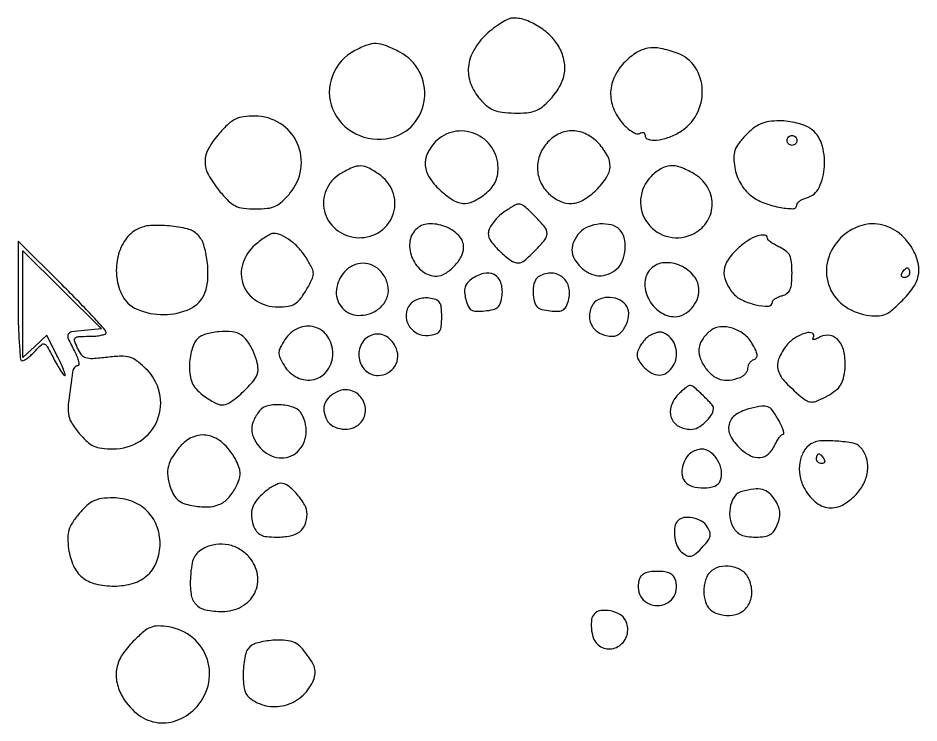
# Model space of a CAD drawing. Extents: x 51 to 339, y 24 to 342.
# Drawn here: x 93 to 276.9, y 198 to 342 of the extents above; entities that cross this region are included whole.
import ezdxf

# ---------------------------------------------------------------- set-up
doc = ezdxf.new("R2010")
doc.units = 0

msp = doc.modelspace()

# ---------------------------------------------------------------- linework, layer by layer
for points in [[(188.571202, 338.631923, 0.072059), (186.025184, 335.423513, 0.108715), (184.939601, 332.038537, 0.114765), (185.399756, 328.6448, 0.086985), (187.327423, 325.405737, 0.043346), (188.728246, 324.037055, 0.076511), (190.116661, 323.215274, 0.065591), (191.833544, 322.775578, 0.024575), (194.317493, 322.599973, 0.023644), (196.846903, 322.665353, 0.068049), (198.560151, 323.028745, 0.079145), (199.964087, 323.800937, 0.040576), (201.448928, 325.161986, 0.051201), (203.482299, 327.862172, 0.087266), (204.498365, 330.489244, 0.095635), (204.509641, 333.132336, 0.072835), (203.564449, 335.875369, 0.075186), (201.904678, 338.164555, 0.054557), (199.461948, 340.157574, 0.055506), (196.706496, 341.53809, 0.088621), (194.120862, 342, 0.108337), (193.125108, 341.781684, 0.028461), (191.674536, 341.010627, 0.027527), (190.083678, 339.921055, 0.025149)], [(161.758044, 335.343211, 0.180768), (157.16828, 330.196079, 0.19119), (157.217408, 323.443727, 0.183386), (161.92919, 318.364002, 0.170736), (168.991276, 317.498084, 0.162173), (173.716719, 320.316228, 0.151776), (175.964475, 325.484403, 0.148889), (174.905583, 331.092632, 0.155442), (170.911384, 335.045208, 0.021688), (167.993578, 336.377643, 0.088344), (166.093083, 336.780288, 0.098814), (164.281309, 336.479638, 0.030878)], [(216.923077, 333.076923, 0.081867), (214.806907, 330.125405, 0.10444), (213.978849, 326.889671, 0.105032), (214.531431, 323.609405, 0.083611), (216.39063, 320.528928, 0.033159), (217.387222, 319.513723, 0.047202), (218.40489, 318.765438, 0.057241), (219.299236, 318.360315, 0.219567), (219.89063, 318.432406, -0.07242), (220.315065, 318.616367, -0.148341), (220.674123, 318.605544, -0.188745), (220.911226, 318.406738, -0.125636), (221, 318.059017, 0.332186), (221.619586, 317.229337, 0.094588), (223.322228, 317.059685, 0.063267), (225.666246, 317.573197, 0.04792), (228.053325, 318.690571, 0.137652), (231.522911, 322.314463, 0.130694), (232.68864, 327.289823, 0.13885), (231.213284, 331.964652, 0.161939), (227.572536, 334.83761, 0.038052), (224.174036, 335.781499, 0.089914), (221.555364, 335.822083, 0.100263), (219.266945, 334.951019, 0.055516)], [(134.103592, 318.465204, 0.05043), (131.87879, 315.347244, 0.129812), (131.170748, 312.694231, 0.126724), (131.858032, 309.996775, 0.046982), (134.072804, 306.727844, 0.023356), (135.922604, 304.685949, 0.080665), (137.363513, 303.641896, 0.086905), (139.001777, 303.148238, 0.029834), (141.48391, 303, 0.028504), (143.887869, 303.137158, 0.078463), (145.519235, 303.589691, 0.080321), (146.909937, 304.515806, 0.030884), (148.515797, 306.201143, 0.138829), (150.746929, 311.149181, 0.144431), (150.004593, 316.449142, 0.145556), (146.513613, 320.468832, 0.141541), (141.353592, 321.982723, 0.033179), (139.033747, 321.838317, 0.08098), (137.398012, 321.349997, 0.074669), (135.924376, 320.340144, 0.025111)], [(241.548101, 318.050207, 0.027443), (240.078559, 316.337422, 0.081554), (239.350767, 314.977837, 0.087652), (239.123708, 313.514002, 0.034991), (239.308673, 311.485295, 0.045525), (239.733935, 309.832679, 0.044219), (240.454214, 308.267234, 0.044995), (241.423666, 306.878805, 0.051247), (242.588572, 305.75167, 0.073712), (245.060715, 304.338319, 0.04337), (248.333839, 303.377544, 0.045397), (251.197608, 303.066769, 0.419309), (252, 303.855348, -0.177104), (252.141415, 304.242068, -0.061491), (252.583963, 304.651727, -0.051753), (253.227144, 305.020486, -0.04037), (253.98796, 305.2866, 0.220881), (256.532963, 307.389474, 0.098481), (257.629968, 311.70139, 0.091527), (257.019355, 316.381105, 0.163301), (254.737573, 319.471258, 0.064951), (253.612872, 320.058639, 0.02814), (251.994566, 320.550932, 0.027262), (250.190764, 320.887622, 0.032517), (248.464585, 321, 0.033627), (246.290319, 320.853608, 0.06727), (244.632642, 320.396986, 0.067317), (243.156394, 319.516965, 0.033718)], [(178.174314, 316.685549, 0.080554), (176.548319, 314.274992, 0.132664), (176.13771, 311.866751, 0.12102), (176.990896, 309.42206, 0.060772), (179.105755, 306.90121, 0.042638), (181.669657, 304.886029, 0.123537), (183.785013, 304.149436, 0.134779), (185.883345, 304.528432, 0.055026), (188.365141, 306.07258, 0.044621), (189.576769, 307.214295, 0.066719), (190.388235, 308.419256, 0.067642), (190.846639, 309.782618, 0.047355), (191, 311.398266, 0.150144), (189.713902, 315.584607, 0.146959), (186.290135, 318.369419, 0.14906), (181.937817, 318.784462, 0.155163)], [(201.174314, 316.685549, 0.093671), (199.580556, 314.18473, 0.098801), (199.048892, 311.322074, 0.100609), (199.658289, 308.51632, 0.100888), (201.314451, 306.174314, 0.079638), (203.689917, 304.565688, 0.128921), (206.076544, 304.131691, 0.117798), (208.522602, 304.918098, 0.060027), (211.076923, 306.923077, 0.05165), (213.13259, 309.453782, 0.133052), (213.854968, 311.674967, 0.140262), (213.341131, 313.881187, 0.060042), (211.547749, 316.353977, 0.086413), (209.066725, 318.243939, 0.112126), (206.308526, 318.963733, 0.115917), (203.579054, 318.413706, 0.097041)], [(252, 317, -0.099038), (251.923658, 316.618362, -0.097945), (251.70625, 316.29375, -0.097945), (251.381638, 316.076342, -0.099038), (251, 316, -0.099038), (250.618362, 316.076342, -0.097945), (250.29375, 316.29375, -0.097945), (250.076342, 316.618362, -0.099038), (250, 317, -0.099038), (250.076342, 317.381638, -0.097945), (250.29375, 317.70625, -0.097945), (250.618362, 317.923658, -0.099038), (251, 318, -0.099038), (251.381638, 317.923658, -0.097945), (251.70625, 317.70625, -0.097945), (251.923658, 317.381638, -0.099038)], [(158.776697, 310.168369, 0.156032), (155.905246, 306.873394, 0.163293), (155.546586, 302.589517, 0.160275), (157.850453, 298.898793, 0.150269), (161.958291, 297.178481, 0.157221), (166.492856, 298.162054, 0.167244), (169.463294, 301.590866, 0.170064), (169.667751, 306.07483, 0.162102), (167.040493, 309.811942, 0.033204), (164.711887, 311.30534, 0.115704), (163.003465, 311.78458, 0.114884), (161.253232, 311.455843, 0.032506)], [(222.25, 309.654389, 0.180997), (220.093816, 304.98904, 0.182514), (221.540445, 300.074001, 0.180008), (225.89857, 297.297183, 0.177451), (231.042823, 298.022918, 0.132771), (233.740473, 300.563365, 0.141856), (234.704384, 304.052056, 0.137948), (233.662292, 307.590269, 0.123116), (230.89291, 310.25, 0.039784), (228.199786, 311.520106, 0.107906), (226.122806, 311.825889, 0.121159), (224.254399, 311.227495, 0.057227)], [(191.634859, 301.92742, 0.039327), (190.626684, 300.997336, 0.039053), (189.77399, 299.918801, 0.041892), (189.184353, 298.85767, 0.10626), (189, 298, 0.163874), (189.525977, 296.43828, 0.037637), (191.396607, 294.326685, 0.037868), (193.56967, 292.51522, 0.156047), (195.180313, 292, 0.180864), (196.409403, 292.459633, 0.021236), (198.569777, 294.505519, 0.021556), (200.547455, 296.728632, 0.172669), (201, 298, 0.172669), (200.547455, 299.271368, 0.021556), (198.569777, 301.494481, 0.021236), (196.409403, 303.540367, 0.180864), (195.180313, 304, 0.115085), (194.676049, 303.882376, 0.017671), (193.763215, 303.39118, 0.018949), (192.710414, 302.720972, 0.015434)], [(174.2, 298.8, 0.176989), (172.959598, 296.131012, 0.127561), (173.517074, 292.864836, 0.125221), (175.606409, 290.238175, 0.168271), (178.474666, 289.299489, 0.136575), (180.209151, 289.814454, 0.063133), (182.044482, 291.317461, 0.062616), (183.468545, 293.256508, 0.122489), (183.966731, 295.095012, 0.201834), (182.978082, 297.588624, 0.108533), (180.161128, 299.429363, 0.105516), (176.765218, 299.950679, 0.183899)], [(207.654988, 298.171259, 0.072205), (206.460268, 296.392319, 0.118728), (206.082684, 294.628544, 0.118637), (206.549458, 292.88531, 0.072025), (207.833333, 291.166667, 0.07924), (209.600577, 289.885575, 0.104898), (211.515965, 289.375901, 0.107024), (213.444215, 289.691432, 0.085318), (215.25, 290.78781, 0.121533), (216.419275, 292.450023, 0.075799), (216.941336, 294.786309, 0.077118), (216.74096, 297.127076, 0.137372), (215.8, 298.8, 0.137901), (214.11011, 299.748198, 0.078735), (211.759815, 299.936874, 0.076507), (209.3936, 299.383445, 0.113675)], [(260.923077, 297.076923, 0.131132), (258.308793, 292.559532, 0.148252), (258.461213, 287.565869, 0.146487), (261.369904, 283.454954, 0.12724), (266.223464, 281.339703, 0.036166), (268.404985, 281.152564, 0.099776), (269.913989, 281.435927, 0.081478), (271.367982, 282.321608, 0.018925), (273.473464, 284.273464, 0.04265), (275.690026, 286.904258, 0.09514), (276.765178, 289.278631, 0.109155), (276.808256, 291.666918, 0.068435), (275.88296, 294.315741, 0.102074), (272.937601, 297.986649, 0.127855), (268.995564, 299.82733, 0.131632), (264.744406, 299.489763, 0.111559)], [(117.364082, 298.885174, 0.126268), (114.918459, 296.72848, 0.08896), (113.418451, 293.364444, 0.082392), (113.113176, 289.436899, 0.085378), (114.103089, 285.67309, 0.186434), (117.322558, 282.522199, 0.104442), (122.768495, 281.430343, 0.105827), (128.134394, 282.636642, 0.195077), (131.147051, 285.84802, 0.079719), (131.75503, 288.71361, 0.043186), (131.62373, 292.323628, 0.043167), (130.907232, 295.702551, 0.123158), (129.679768, 297.748803, 0.136311), (127.601527, 298.92345, 0.03789), (123.876976, 299.554181, 0.038713), (120.015034, 299.610659, 0.10254)], [(141.389097, 295.658264, 0.139195), (138.870178, 291.845408, 0.166627), (138.968729, 287.564392, 0.166995), (141.671373, 284.250649, 0.139823), (146.056212, 283, 0.033864), (148.139317, 283.141246, 0.099807), (149.488964, 283.610114, 0.096252), (150.57913, 284.576386, 0.030163), (151.804877, 286.393864, 0.015828), (153.001072, 288.576256, 0.111985), (153.294367, 289.740921, 0.12262), (153.041293, 290.870703, 0.020501), (151.957164, 292.830042, 0.045482), (150.460958, 294.851046, 0.048808), (148.655951, 296.516051, 0.053944), (146.790022, 297.633916, 0.108414), (145.121505, 298, 0.121062), (144.571278, 297.864795, 0.019609), (143.608494, 297.312115, 0.020653), (142.505461, 296.55485, 0.016861)], [(93, 284.229151, 0.006478), (93.060757, 279.540082, 0.010769), (93.248222, 275.592313, 0.00458), (93.505144, 272.311419, 0.388866), (93.845012, 272, 0.137806), (94.284832, 272.123566, 0.025433), (94.987223, 272.602683, 0.025587), (95.773943, 273.266196, 0.020859), (96.546777, 274.051688, -0.023291), (97.776667, 275.289627, -0.290058), (98.39919, 275.401279, -0.170934), (98.979807, 274.886101, -0.008108), (100.225654, 272.551688, 0.010343), (100.959888, 271.190594, 0.01574), (101.658358, 270.043308, 0.010336), (102.276494, 269.137869, 0.242363), (102.544214, 269, 0.513116), (102.659339, 269.160368, 0.011411), (102.279655, 270.205823, 0.016123), (101.71435, 271.530225, 0.009019), (100.946468, 273.10493), (98.852289, 277.209861), (96.426145, 274.930616), (94, 272.651372), (94, 283.552226), (94, 294.45308), (102.035501, 286.47654), (110.071002, 278.5), (106.535501, 278.189635, 0.013439), (103.898436, 277.886534, 0.251823), (103.248106, 277.407671, 0.222955), (103.244745, 276.561914, 0.010622), (104.52568, 273.95034, -0.021766), (105.050024, 272.818182, -0.042017), (105.350857, 271.866662, -0.064573), (105.412087, 271.212032, -0.403795), (105.192347, 271, 0.135807), (104.850483, 270.9054, 0.084266), (104.532097, 270.632812, 0.073386), (104.284878, 270.227861, 0.064267), (104.150963, 269.75, 0.004982), (103.314813, 263.589863, 0.058055), (103.293059, 261.164399, 0.111625), (103.894241, 259.405465, 0.036976), (105.501123, 257.181035, 0.031209), (107.084427, 255.521528, 0.078801), (108.468035, 254.59669, 0.078013), (110.078414, 254.14018, 0.03014), (112.401802, 254, 0.143926), (117.907383, 255.61832, 0.155073), (121.469093, 259.922189, 0.155345), (121.889427, 265.486458, 0.144489), (119.044404, 270.457459, 0.029275), (117.210874, 272.018981, 0.092363), (115.772116, 272.736684, 0.080449), (114.062109, 272.939338, 0.018826), (111.176332, 272.70729, -0.012563), (108.249651, 272.435023, -0.091876), (106.857277, 272.596701, -0.155587), (105.959704, 273.220745, -0.05682), (105.153368, 274.56274, -0.024832), (104.559198, 276.059588, -0.281938), (104.693134, 276.654647, -0.190502), (105.346674, 276.949092, -0.011703), (107.521439, 277, 0.020886), (108.854703, 277.055717, 0.033649), (109.978173, 277.226437, 0.036814), (110.793876, 277.471339, 0.310851), (111, 277.770849, 0.186537), (110.804494, 278.276656, 0.002204), (108.35625, 280.946763, 0.006287), (105.44968, 284.010619, 0.004022), (102, 287.5), (93, 296.458301)], [(239.927338, 294.932124, 0.055549), (237.946927, 292.620832, 0.121499), (237.140336, 290.449379, 0.130462), (237.462085, 288.255413, 0.069006), (238.89279, 285.884071, 0.113088), (240.736439, 284.438618, 0.0529), (243.618402, 283.43858, 0.061722), (246.18297, 283.168283, 0.40887), (247, 284.000386, -0.198623), (247.136765, 284.331086, -0.053522), (247.5875, 284.695256, -0.045546), (248.234302, 285.033304, -0.033711), (249, 285.289749, 0.096675), (249.986926, 285.7647, 0.131346), (250.596721, 286.53706, 0.081402), (250.912545, 287.801976, 0.020561), (251, 289.927819, 0.023292), (250.896591, 292.146496, 0.087967), (250.528917, 293.482104, 0.117131), (249.78854, 294.40271, 0.058255), (248.5, 295.181954, -0.020807), (247.54246, 295.66731, -0.02911), (246.734375, 296.184067, -0.0289), (246.143893, 296.666404, -0.210029), (246, 296.993848, 0.377777), (245.4188, 297.653304, 0.113808), (243.973882, 297.50737, 0.063297), (241.949185, 296.520015, 0.042829)], [(159.654988, 290.171259, 0.153237), (157.995868, 286.567482, 0.19765), (158.93404, 283.081861, 0.202689), (162.022621, 281.323115, 0.158563), (165.8431, 282.084948, 0.102737), (167.651659, 283.658705, 0.122954), (168.53955, 285.728273, 0.120883), (168.357423, 287.999835, 0.097178), (167.147947, 290.140178, 0.102067), (165.452485, 291.454052, 0.113406), (163.438923, 291.925502, 0.112244), (161.405363, 291.47203, 0.098384)], [(222.2, 290.8, 0.185001), (220.97198, 288.046666, 0.131112), (221.674608, 284.702125, 0.122832), (224.011683, 281.995444, 0.154744), (227.151078, 281, 0.124992), (228.882068, 281.439589, 0.08602), (230.477337, 282.700875, 0.082627), (231.607582, 284.482627, 0.100439), (232, 286.416441, 0.170027), (230.990214, 289.300081, 0.119697), (228.24975, 291.422007, 0.122462), (224.892496, 292.022168, 0.181604)], [(275, 290, -0.105053), (274.918938, 289.618444, -0.099167), (274.688914, 289.29375, -0.09642), (274.345238, 289.076123, -0.093332), (273.940983, 289, -0.108972), (273.586039, 289.078288, -0.182303), (273.3746, 289.29375, -0.161196), (273.343488, 289.6179, -0.082592), (273.5, 290, -0.029505), (273.768994, 290.382774, -0.035638), (274.066025, 290.70625, -0.038439), (274.34829, 290.934461, -0.151918), (274.559017, 291, -0.210953), (274.727648, 290.92554, -0.081139), (274.870461, 290.70625, -0.061769), (274.967655, 290.382849, -0.042167)], [(185.543671, 288.655591, 0.063238), (184.71113, 287.86797, 0.10268), (184.261269, 287.008417, 0.09052), (184.159506, 285.962336, 0.040605), (184.386853, 284.594792, 0.041544), (184.884015, 283.138319, 0.152625), (185.514904, 282.411558, 0.133958), (186.499509, 282.121322, 0.029178), (188.284312, 282.189201, 0.033124), (190.012633, 282.472686, 0.127114), (190.970606, 282.973454, 0.138953), (191.51911, 283.848105, 0.042605), (191.830076, 285.391493, 0.107625), (191.567293, 287.990586, 0.196651), (190.210346, 289.5901, 0.184641), (188.045027, 289.837459, 0.095273)], [(199.169924, 289.126181, 0.128667), (198.672107, 288.591664, 0.058144), (198.31632, 287.695115, 0.050883), (198.136913, 286.583014, 0.043008), (198.169924, 285.391493, 0.042343), (198.478038, 283.85811, 0.136302), (199.020362, 282.981182, 0.127745), (199.960473, 282.477462, 0.035216), (201.627974, 282.195743, 0.031275), (203.356793, 282.136188, 0.136832), (204.324462, 282.435598, 0.149542), (204.950253, 283.175753, 0.039791), (205.449933, 284.656541, 0.136292), (205.385329, 287.239199, 0.165569), (203.977995, 289.19358, 0.164204), (201.660031, 289.892995, 0.13393)], [(173.017382, 283.520944, 0.162803), (172.21691, 281.456832, 0.146153), (172.770984, 279.222483, 0.140899), (174.484914, 277.601567, 0.149135), (176.758454, 277.184393, 0.044184), (178.259234, 277.49319, 0.16562), (179.031632, 278.044024, 0.132202), (179.404278, 279.033563, 0.024325), (179.5, 281, 0.024321), (179.405789, 282.935722, 0.125689), (179.043846, 283.935551, 0.165228), (178.302352, 284.49446, 0.050714), (176.914404, 284.800558, 0.057273), (175.814077, 284.801991, 0.051081), (174.696896, 284.557802, 0.053648), (173.714226, 284.113703, 0.086822)], [(210.170311, 283.25, 0.121046), (209.641801, 281.033927, 0.144756), (210.262103, 278.987551, 0.138685), (211.925998, 277.547664, 0.107687), (214.271439, 277.015313, 0.1917), (215.93804, 277.662032, 0.105055), (217.216334, 279.481326, 0.102267), (217.665773, 281.706238, 0.173773), (217.024577, 283.470386, 0.129046), (215.454902, 284.594308, 0.099544), (213.370376, 284.944178, 0.105299), (211.408833, 284.460064, 0.162397)], [(129.571429, 276.428571, 0.088494), (128.957814, 275.548508, 0.037646), (128.453765, 274.197454, 0.035202), (128.114006, 272.614693, 0.035284), (128, 271.001152, 0.033556), (128.133975, 269.007087, 0.07113), (128.555203, 267.520951, 0.076791), (129.350582, 266.28413, 0.044905), (130.634859, 265.07258, 0.021564), (131.738156, 264.279255, 0.02357), (132.8742, 263.60882, 0.023887), (133.892367, 263.131663, 0.097933), (134.558133, 263, 0.156278), (136.470004, 263.612526, 0.036423), (139.095545, 265.792352, 0.036095), (141.370775, 268.319878, 0.166708), (142, 270.154635, 0.072471), (141.730621, 272.003419, 0.039593), (140.903464, 274.145407, 0.039697), (139.780561, 276.075061, 0.094201), (138.600296, 277.234687, 0.122252), (136.7282, 277.908382, 0.047832), (133.962576, 277.926483, 0.047812), (131.254083, 277.420746, 0.126989)], [(147.48367, 276.334734, 0.0239), (146.530769, 274.716744, 0.112707), (146.255539, 273.682091, 0.1179), (146.46299, 272.654438, 0.027269), (147.297093, 271.084734, 0.143001), (150.018005, 268.581451, 0.17623), (153.423369, 268.202547, 0.183278), (156.181405, 270.091848, 0.153096), (157.25, 273.5, 0.14611), (156.227358, 276.924861, 0.178864), (153.557691, 278.897971, 0.177296), (150.227385, 278.669648, 0.143819)], [(222.238541, 277.3339, 0.078026), (221.679343, 276.999676, 0.03177), (221.033838, 276.388644, 0.030474), (220.410605, 275.631019, 0.034026), (219.908837, 274.82966, 0.05351), (219.471978, 273.749971, 0.112031), (219.42295, 272.850085, 0.102273), (219.769148, 271.96419, 0.039817), (220.575283, 270.916813, 0.07323), (222.243708, 269.54251, 0.138351), (223.911586, 269.084718, 0.154343), (225.447124, 269.582266, 0.09855), (226.743239, 270.960467, 0.098531), (227.354569, 272.575683, 0.087673), (227.337479, 274.373273, 0.089311), (226.709906, 276.027729, 0.107835), (225.572942, 277.234687, 0.035808), (224.758512, 277.710592, 0.107283), (224.13634, 277.865153, 0.085642), (223.427208, 277.76441, 0.01775)], [(234.5, 278.260519, 0.071759), (232.846046, 276.579643, 0.115992), (232.062583, 274.742486, 0.119126), (232.190008, 272.784411, 0.078348), (233.194146, 270.75, 0.063043), (234.697475, 269.106199, 0.104302), (236.34475, 268.214331, 0.103266), (238.223931, 268.058799, 0.060871), (240.418213, 268.606989, 0.066536), (241.022973, 268.936809, 0.062247), (241.53535, 269.420393, 0.066554), (241.88244, 269.97765, 0.106435), (242, 270.523655, -0.086916), (242.093559, 271.057806, -0.067948), (242.367188, 271.580232, -0.067685), (242.7722, 272.01209, -0.084733), (243.25, 272.281389, 0.164975), (243.735014, 272.666577, 0.176922), (243.868145, 273.255312, 0.081879), (243.594518, 274.168181, 0.018066), (242.821567, 275.614722, 0.101245), (241.186107, 277.447098, 0.083312), (238.849571, 278.645989, 0.089782), (236.417155, 278.960912, 0.151101)], [(249.899217, 275.144745, 0.068652), (248.260345, 272.343972, 0.177381), (248.165277, 270.039524, 0.120135), (249.639283, 267.629974, 0.02435), (253.388304, 264.247958, 0.081889), (254.32413, 263.709809, 0.120055), (255.262851, 263.597102, 0.077763), (256.433766, 263.927079, 0.019481), (258.20998, 264.826782, 0.035903), (259.907829, 265.938162, 0.087048), (260.921039, 267.03503, 0.086793), (261.502094, 268.41334, 0.035543), (261.816213, 270.426919, 0.067764), (261.649381, 273.655721, 0.120377), (260.553573, 276.067019, 0.175883), (258.797383, 277.15938, 0.176715), (256.753456, 276.868054, -0.014648), (255.876523, 276.431279, -0.103329), (255.414815, 276.324692, -0.452774), (255.275966, 276.47632, -0.111633), (255.400936, 276.839711, 0.462884), (255.14908, 277.616697, 0.174015), (253.837813, 277.676698, 0.064547), (251.573049, 276.644141, 0.087118)], [(165.238541, 277.265539, 0.186412), (163.113144, 275.460424, 0.163832), (162.608648, 272.579046, 0.1668), (163.949485, 270.016098, 0.191862), (166.5, 269, 0.128049), (168.489739, 269.518065, 0.129915), (169.961422, 270.938867, 0.130549), (170.534561, 272.895326, 0.129909), (170.062964, 274.882351, 0.063905), (169.098397, 276.23622, 0.09158), (167.920575, 277.115862, 0.101827), (166.605284, 277.459945, 0.097409)], [(227.75, 265.106679, 0.114649), (226.321316, 262.777265, 0.169422), (226.354097, 260.401882, 0.179252), (227.838447, 258.654522, 0.12867), (230.339757, 258, 0.126916), (231.745501, 258.362663, 0.058379), (233.293858, 259.471766, 0.058641), (234.529405, 260.893534, 0.139287), (234.968197, 262.211045, 0.200585), (234.65481, 263.066335, 0.014164), (232.835241, 264.922428, 0.013974), (230.912648, 266.67462, 0.207029), (230.061439, 266.940567, 0.127013), (229.749635, 266.823865, 0.014974), (229.15086, 266.377346, 0.017146), (228.461201, 265.790547, 0.013265)], [(158.308337, 265.755202, 0.070697), (156.60441, 264.65696, 0.122035), (155.637774, 263.286345, 0.130181), (155.457308, 261.688573, 0.086455), (156.03877, 259.927558, 0.14312), (157.270805, 258.671406, 0.10124), (159.164112, 258.06704, 0.098262), (161.19273, 258.247453, 0.125859), (162.8, 259.2, 0.181445), (163.911436, 261.646543, 0.168611), (163.183858, 264.310172, 0.170061), (160.969796, 265.935251, 0.183943)], [(142.277679, 261.75, 0.0547), (141.105142, 259.834315, 0.105184), (140.695965, 258.089592, 0.109554), (141.038522, 256.377518, 0.062783), (142.128456, 254.563824, 0.173097), (145.768881, 252.273941, 0.216554), (149.633012, 253.088823, 0.20153), (151.749932, 256.630791, 0.159422), (150.964816, 261.065741, 0.179775), (149.465054, 262.390847, 0.07245), (146.758419, 263.00535, 0.072336), (143.983537, 262.822452, 0.177329)], [(242.5, 262.27639, 0.084314), (239.559807, 261.001094, 0.188077), (238.163203, 259.051013, 0.186257), (238.448658, 256.655502, 0.082615), (240.410789, 254.083809, 0.073015), (242.511869, 252.620271, 0.140241), (244.513951, 252.247716, 0.161478), (246.219309, 252.998828, 0.105724), (247.487128, 254.755842, -0.024964), (247.917525, 255.615209, -0.033777), (248.394719, 256.340779, -0.035832), (248.851958, 256.86114, -0.197053), (249.190618, 257, 0.456944), (249.357661, 257.192945, 0.043741), (249.196148, 257.879393, 0.032654), (248.806284, 258.844831, 0.017065), (248.20349, 259.993677, 0.026466), (247.003542, 261.864708, 0.142685), (246.061847, 262.601864, 0.133944), (244.840445, 262.742208, 0.022285)], [(126.323326, 254.75, 0.037836), (124.576569, 252.486517, 0.083811), (123.701388, 250.496818, 0.092326), (123.572605, 248.456181, 0.053633), (124.129966, 246.057024, 0.047726), (124.811108, 244.574991, 0.088347), (125.66431, 243.567002, 0.085149), (126.835941, 242.89267, 0.041752), (128.50083, 242.433866, 0.047349), (131.621992, 242.149624, 0.096456), (134.027093, 242.627466, 0.108668), (135.893643, 243.917994, 0.071783), (137.384778, 246.069486, 0.026812), (138.110505, 247.743231, 0.081714), (138.346703, 248.955362, 0.090064), (138.17162, 250.111785, 0.037186), (137.546535, 251.572943, 0.07659), (135.106454, 254.909325, 0.128346), (132.128924, 256.658542, 0.15375), (129.062656, 256.568832, 0.126556)], [(254.861614, 255.037337, 0.126362), (253.384843, 253.502676, 0.089493), (252.592423, 251.235713, 0.081248), (252.603844, 248.625308, 0.07784), (253.441797, 246.112552, 0.093031), (255.704121, 243.214239, 0.158385), (258.498396, 242.005306, 0.154884), (261.516007, 242.658452, 0.087928), (264.410949, 245.076538, 0.072275), (265.861058, 247.41432, 0.087269), (266.46628, 249.92208, 0.095062), (266.161219, 252.314273, 0.105119), (264.991976, 254.328916, 0.164817), (263.477323, 255.173702, 0.028071), (260.15348, 255.594546, 0.029633), (256.771998, 255.630285, 0.12681)], [(230.427058, 253.234687, 0.107131), (229.308112, 252.050162, 0.080594), (228.637069, 250.382917, 0.084862), (228.547352, 248.675297, 0.144978), (229.105192, 247.373252, 0.150649), (230.665788, 246.352976, 0.074497), (233.036025, 246.040074, 0.078743), (235.255657, 246.43167, 0.221678), (236.361626, 247.5, 0.130178), (236.585051, 249.570218, 0.09699), (235.805146, 251.741982, 0.101487), (234.305508, 253.382958, 0.158326), (232.5, 253.969374, 0.056643), (232.039907, 253.917084, 0.028576), (231.478573, 253.75356, 0.027957), (230.911135, 253.515985, 0.037019)], [(257.5, 252, -0.082592), (257.656512, 251.6179, -0.161196), (257.6254, 251.29375, -0.182303), (257.413961, 251.078288, -0.108972), (257.059017, 251, -0.093332), (256.654762, 251.076123, -0.09642), (256.311086, 251.29375, -0.099167), (256.081062, 251.618444, -0.105053), (256, 252, -0.042167), (256.032345, 252.382849, -0.061769), (256.129539, 252.70625, -0.081139), (256.272352, 252.92554, -0.210953), (256.440983, 253, -0.151918), (256.65171, 252.934461, -0.038439), (256.933975, 252.70625, -0.035638), (257.231006, 252.382774, -0.029505)], [(143.394979, 245.227764, 0.047675), (141.738269, 243.580421, 0.094049), (140.842985, 241.962472, 0.103007), (140.647237, 240.230921, 0.065888), (141.099177, 238.25, 0.072096), (141.710661, 237.130253, 0.120051), (142.53651, 236.451344, 0.087146), (143.776999, 236.101012, 0.025354), (145.767776, 236, 0.046685), (148.610059, 236.265964, 0.114382), (150.520706, 237.106355, 0.142647), (151.615851, 238.561201, 0.090718), (152, 240.661045, 0.126998), (151.518817, 242.524937, 0.051432), (150.008359, 244.695021, 0.05134), (148.142354, 246.459265, 0.170558), (146.561439, 246.977764, 0.097171), (146.016732, 246.858997, 0.024124), (145.193448, 246.454529, 0.023754), (144.27878, 245.890732, 0.021853)], [(240.750682, 245.310806, 0.171477), (239.347288, 244.360373, 0.098161), (238.465627, 242.488414, 0.087138), (238.303893, 240.202475, 0.097354), (238.950153, 238.093141, 0.075453), (239.67204, 237.127644, 0.08821), (240.613948, 236.480212, 0.072369), (241.872238, 236.116008, 0.034328), (243.559935, 236, 0.031395), (245.408841, 236.116207, 0.101604), (246.567481, 236.510548, 0.118726), (247.37538, 237.28911, 0.0511), (248.051319, 238.634979, 0.04169), (248.453042, 240.032067, 0.076595), (248.504713, 241.211932, 0.07647), (248.198759, 242.35391, 0.041431), (247.503515, 243.634979, 0.069448), (246.309968, 244.999353, 0.118083), (244.971, 245.693596, 0.093129), (243.235223, 245.793565, 0.031872)], [(105.484203, 240.798857, 0.028392), (104.095641, 238.944495, 0.074401), (103.392895, 237.441808, 0.075639), (103.166956, 235.814079, 0.030076), (103.332315, 233.559077, 0.071183), (104.293073, 230.159888, 0.118543), (106.092961, 227.809708, 0.111904), (108.847668, 226.450507, 0.058938), (112.656239, 226, 0.075057), (116.548615, 226.587608, 0.112265), (119.516026, 228.299497, 0.117958), (121.356101, 231.052977, 0.088803), (122, 234.649827, 0.093214), (121.30047, 238.369501, 0.107083), (119.307717, 241.377288, 0.10551), (116.221588, 243.321034, 0.088184), (112.401802, 244, 0.030203), (110.075218, 243.859332, 0.078318), (108.464106, 243.401118, 0.078796), (107.07773, 242.471503, 0.030846)], [(227.666667, 239.333333, 0.161711), (227.093791, 238.19074, 0.057775), (227.040812, 236.344277, 0.057074), (227.422753, 234.467459, 0.118199), (228.2, 233.2, 0.060358), (229.358934, 232.291546, 0.186465), (230.321602, 232.12078, 0.132436), (231.364759, 232.633038, 0.025245), (232.895618, 234.118334, 0.030274), (233.869762, 235.299851, 0.10841), (234.260209, 236.190897, 0.133367), (234.201067, 237.05729, 0.056289), (233.694026, 238.118334, 0.123572), (232.520254, 239.248902, 0.080634), (230.751188, 239.914448, 0.084392), (228.945633, 239.969589, 0.163315)], [(131, 233.735577, 0.063062), (129.725165, 232.863057, 0.099905), (128.931571, 231.809325, 0.073597), (128.46528, 230.298843, 0.021817), (128.201842, 227.888569, 0.049174), (128.317173, 224.398099, 0.153527), (129.298171, 222.292368, 0.156855), (131.291835, 221.153589, 0.051996), (134.682772, 220.8, 0.12597), (138.650616, 221.815781, 0.151833), (141.313326, 224.571746, 0.157383), (141.889807, 228.270356, 0.137018), (140.25, 231.846575, 0.083372), (138.306671, 233.490647, 0.083787), (135.936209, 234.406327, 0.084161), (133.405782, 234.491178, 0.085162)], [(234.2, 228.8, 0.082665), (233.739331, 228.155329, 0.03742), (233.3525, 227.18875, 0.035729), (233.088514, 226.083486, 0.040779), (233, 225, 0.074342), (233.328585, 222.802261, 0.128255), (234.292196, 221.237395, 0.124253), (235.922781, 220.311351, 0.067417), (238.221439, 220, 0.132215), (240.57065, 220.632255, 0.140702), (242.219355, 222.348196, 0.12826), (242.799019, 224.815851, 0.101123), (242.181954, 227.5, 0.142103), (240.77818, 229.133713, 0.104677), (238.541914, 230.001192, 0.103278), (236.119863, 229.89364, 0.134603)], [(219.747393, 227.142033, 0.101293), (219.643514, 225.215955, 0.121194), (220.33119, 223.539324, 0.124796), (221.698057, 222.406488, 0.111392), (223.5, 222, 0.111392), (225.301943, 222.406488, 0.124796), (226.66881, 223.539324, 0.121194), (227.356486, 225.215955, 0.101293), (227.252607, 227.142033, 0.101785), (226.832819, 227.992205, 0.112862), (226.124086, 228.570629, 0.082354), (225.046582, 228.89851, 0.032776), (223.5, 229, 0.032776), (221.953418, 228.89851, 0.082354), (220.875914, 228.570629, 0.112862), (220.167181, 227.992205, 0.101785)], [(210.666667, 220.333333, 0.161711), (210.093791, 219.19074, 0.057775), (210.040812, 217.344277, 0.057074), (210.422753, 215.467459, 0.118199), (211.2, 214.2, 0.189269), (213.561216, 213.17013, 0.185047), (216.020065, 214.008999, 0.173244), (217.395223, 216.34007, 0.17199), (216.987674, 219.023032, 0.140485), (215.844676, 220.20051, 0.079345), (213.97015, 220.911991, 0.081506), (212.022102, 220.993361, 0.167668)], [(116.526536, 214.726536, 0.051247), (114.282082, 211.967948, 0.092147), (113.158216, 209.28596, 0.102016), (113.131868, 206.57216, 0.074582), (114.146821, 203.725663, 0.09656), (117.166638, 200.02112, 0.12789), (121.087333, 198.175555, 0.133642), (125.279332, 198.512284, 0.110328), (129.076923, 200.923077, 0.133173), (131.792407, 205.659062, 0.141563), (131.656552, 210.999298, 0.142602), (128.69917, 215.416382, 0.135735), (123.776536, 217.660297, 0.036166), (121.595015, 217.847436, 0.099776), (120.086011, 217.564073, 0.081478), (118.632018, 216.678392, 0.018925)], [(140.75, 213.919901, 0.203085), (139.489661, 212.23651, 0.049), (138.978965, 208.71507, 0.049154), (139.165929, 205.13177, 0.183962), (140.255594, 203.202839, 0.120403), (143.615705, 201.566973, 0.115884), (147.402602, 201.632571, 0.113358), (150.827982, 203.389006, 0.111383), (153.16999, 206.473742, 0.05504), (153.615266, 207.82848, 0.102672), (153.618673, 208.97871, 0.080352), (153.149487, 210.217596, 0.024103), (152.056358, 211.920852, 0.034544), (150.765733, 213.491517, 0.083992), (149.572465, 214.391712, 0.085389), (148.161967, 214.840974, 0.036578), (146.181906, 214.969591, 0.023994), (144.643887, 214.883006, 0.021673), (143.067497, 214.648701, 0.02225), (141.673789, 214.314448, 0.061963)]]:
    msp.add_lwpolyline(points, format="xyb", close=True)

doc.saveas('drawing.dxf')
